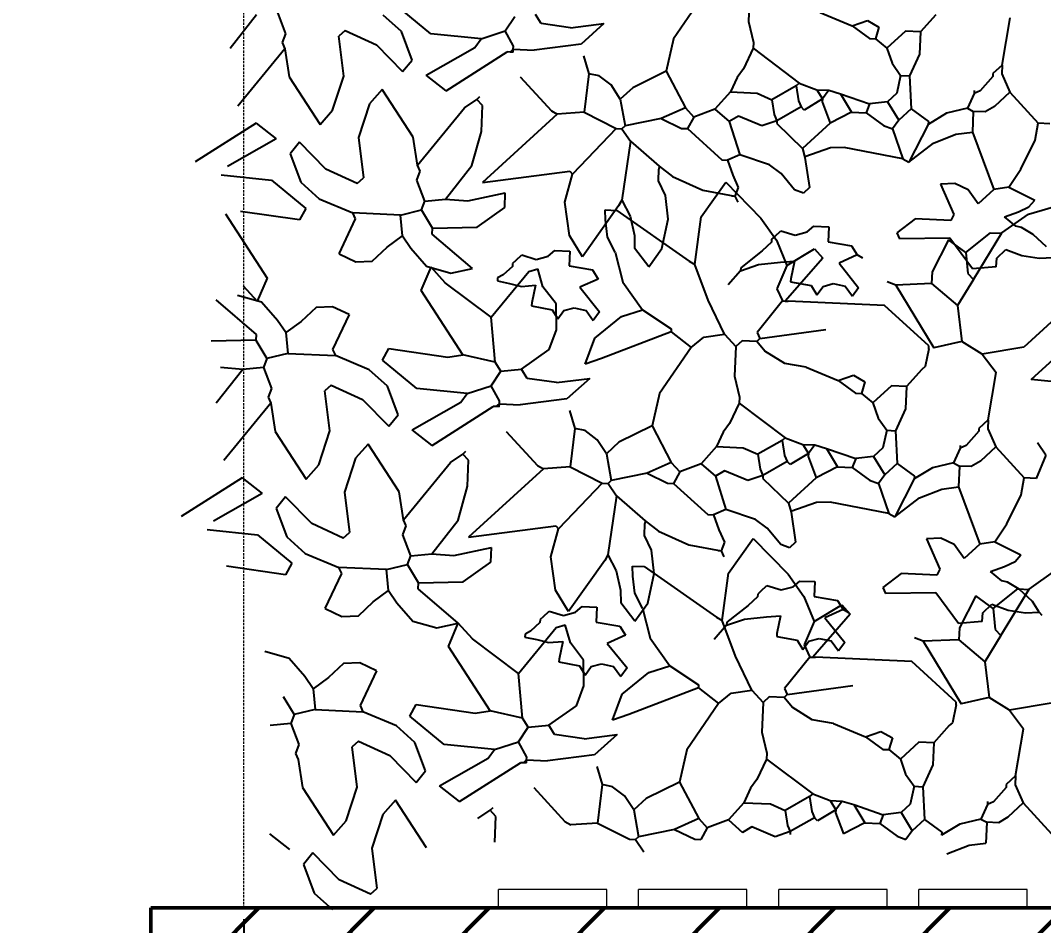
# Model space of a CAD drawing. Header units: inches. Extents: x 2960 to 8891, y 1487 to 4457.
# Drawn here: x 2986.4 to 3096.3, y 3430.9 to 3528.1 of the extents above; entities that cross this region are included whole.
import ezdxf

# ---------------------------------------------------------------- set-up
doc = ezdxf.new("R2010")
doc.units = ezdxf.units.IN
doc.header["$MEASUREMENT"] = 0
doc.linetypes.add('HIDDEN', pattern=[0.375, 0.25, -0.125])
for name, color, linetype, lineweight in [('A-FLOR-FTPT', 6, 'HIDDEN', 13), ('A-FURN', 8, 'Continuous', 20), ('A-WALL-FULL', 7, 'Continuous', 50), ('G-ANNO-DIM', 90, 'Continuous', 18), ('G-HEDGE', 96, 'Continuous', 25)]:
    doc.layers.add(name, color=color, linetype=linetype, lineweight=lineweight)
doc.styles.add('ARIAL', font='arial.ttf')
doc.dimstyles.new('TICK_36', dxfattribs={"dimtxt": 15, "dimasz": 3.6, "dimexe": 1.8, "dimexo": 1.2, "dimgap": 1.8, "dimtad": 0, "dimdec": 0, "dimzin": 0, "dimdsep": 46, "dimtxsty": 'ARIAL', "dimblk": 'OBLIQUE', "dimcen": 1.8, "dimdle": 1.8, "dimclrd": 256, "dimclrt": 256, "dimadec": 0, "dimazin": 0, "dimtfac": 1, "dimtdec": 0, "dimtmove": 1, "dimatfit": 3, "dimldrblk": 'OPEN90', "dimfxl": 1, "dimtfill": 1, "dimtolj": 1, "dimtzin": 0, "dimarcsym": 0})

# ---------------------------------------------------------------- blocks, each defined once
blk = doc.blocks.new('_Oblique')
at = {"color": 0, "linetype": 'ByBlock', "lineweight": -2}
blk.add_line((-0.5, -0.5), (0.5, 0.5), dxfattribs=at)
blk = doc.blocks.new('*D51')
at = {"layer": 'Defpoints', "color": 0, "transparency": 16777216}
for p in [(3010.41, 3432.76), (3305.41, 3320), (3305.41, 3227.58)]:
    blk.add_point(p, dxfattribs=at)
at = {"layer": 'G-ANNO-DIM', "color": 0, "lineweight": -2, "transparency": 16777216}
for p, q in [((3010.41, 3431.56), (3010.41, 3225.78)), ((3305.41, 3318.8), (3305.41, 3225.78))]:
    blk.add_line(p, q, dxfattribs=at)
at = {"layer": 'G-ANNO-DIM', "lineweight": -2, "transparency": 16777216}
for p, q in [((3008.61, 3227.58), (3139.36, 3227.58)), ((3307.21, 3227.58), (3176.47, 3227.58))]:
    blk.add_line(p, q, dxfattribs=at)
at = {"layer": 'G-ANNO-DIM', "lineweight": -2, "transparency": 16777216, "xscale": 3.6, "yscale": 3.6, "zscale": 3.6, "rotation": 180}
blk.add_blockref('_Oblique', (3010.41, 3227.58), dxfattribs=at)
at = {"layer": 'G-ANNO-DIM', "lineweight": -2, "transparency": 16777216, "xscale": 3.6, "yscale": 3.6, "zscale": 3.6}
blk.add_blockref('_Oblique', (3305.41, 3227.58), dxfattribs=at)
at = {"layer": 'G-ANNO-DIM', "transparency": 16777216, "insert": (3157.91, 3227.58), "char_height": 15, "attachment_point": 5, "style": 'ARIAL', "bg_fill": 3, "box_fill_scale": 1.25, "bg_fill_color": 256, "bg_fill_true_color": 13158600, "bg_fill_transparency": 0}
blk.add_mtext('\\A1;295', dxfattribs=at)
blk = doc.blocks.new('_Open90')
at = {"color": 0, "linetype": 'ByBlock', "lineweight": -2}
for p, q in [((-0.5, 0.5), (0, 0)), ((0, 0), (-1, 0)), ((0, 0), (-0.5, -0.5))]:
    blk.add_line(p, q, dxfattribs=at)

msp = doc.modelspace()

# ---------------------------------------------------------------- hatches: boundary and pattern name
at = {"layer": 'A-WALL-FULL'}
h = msp.add_hatch(dxfattribs=at)
h.set_pattern_fill('ANSI31', color=0, scale=70)
h.paths.add_polyline_path([(3048.35, 4456.67), (3048.35, 4386.67), (3048.35, 4161.67), (3038.35, 4161.67), (3038.35, 4091.67), (3920.41, 4091.67), (3920.41, 4161.67), (3910.41, 4161.67), (3910.41, 4386.67), (3910.41, 4456.67)])
h.paths.add_polyline_path([(3639.35, 4386.67), (3639.35, 4161.67), (3062.35, 4161.67), (3062.35, 4386.67)], flags=16)
h.paths.add_polyline_path([(3653.35, 4386.67), (3896.41, 4386.67), (3896.41, 4161.67), (3653.35, 4161.67)], flags=16)
h.paths.add_polyline_path([(3306.06, 3727.76), (3305.9, 3657.76), (3305.41, 3432.76), (3010.41, 3432.76), (3000.41, 3432.76), (3000.41, 3362.76), (3920.41, 3362.76), (3920.41, 3432.76), (3910.41, 3432.76), (3910.41, 3657.76), (3910.41, 3727.76)])
h.paths.add_polyline_path([(3896.41, 3657.76), (3896.41, 3432.76), (3319.41, 3432.76), (3319.41, 3657.76)], flags=16)
h.paths.add_polyline_path([(2996.41, 2154.49), (2996.41, 2084.49), (2996.41, 1859.49), (2986.41, 1859.49), (2986.41, 1789.49), (3920.41, 1789.49), (3920.41, 1859.49), (3910.41, 1859.49), (3910.41, 2084.49), (3910.41, 2154.49)])
h.paths.add_polyline_path([(3896.41, 2084.49), (3896.41, 1859.49), (3310.91, 1859.49), (3310.91, 2084.49)], flags=16)
h.paths.add_polyline_path([(3296.41, 2084.49), (3296.41, 1859.49), (3010.41, 1859.49), (3010.41, 2084.49)], flags=16)

# ---------------------------------------------------------------- linework, layer by layer
at = {"layer": 'A-FLOR-FTPT'}
msp.add_line((3010.41, 3432.76), (3010.41, 3657.76), dxfattribs=at)
at = {"layer": 'A-FURN'}
for p, q in [((3049.42, 3434.76), (3037.78, 3434.76)), ((3037.78, 3432.76), (3037.78, 3434.76)), ((3049.42, 3432.76), (3049.42, 3434.76)), ((3064.47, 3434.76), (3052.84, 3434.76)), ((3052.84, 3432.76), (3052.84, 3434.76)), ((3064.47, 3432.76), (3064.47, 3434.76)), ((3079.53, 3434.76), (3067.9, 3434.76)), ((3067.9, 3432.76), (3067.9, 3434.76)), ((3079.53, 3432.76), (3079.53, 3434.76)), ((3094.59, 3434.76), (3082.96, 3434.76)), ((3082.96, 3432.76), (3082.96, 3434.76)), ((3094.59, 3432.76), (3094.59, 3434.76)), ((3049.42, 3432.76), (3037.78, 3432.76)), ((3064.47, 3432.76), (3052.84, 3432.76)), ((3079.53, 3432.76), (3067.9, 3432.76)), ((3094.59, 3432.76), (3082.96, 3432.76))]:
    msp.add_line(p, q, dxfattribs=at)
at = {"layer": 'A-WALL-FULL'}
msp.add_line((3000.41, 3362.76), (3000.41, 3432.76), dxfattribs=at)
at = {"layer": 'G-HEDGE'}
for p, q in [((3059.99, 3531.09), (3056.58, 3526.13)), ((3064.78, 3531.2), (3064.64, 3528.01)), ((3014.03, 3528.95), (3014.89, 3526.68)), ((3030.5, 3526.69), (3026.81, 3529.72)), ((3072.35, 3528.95), (3075.8, 3527.52)), ((3011.79, 3528.73), (3008.96, 3525.1)), ((3027.36, 3526.91), (3025.39, 3528.69)), ((3038.5, 3526.98), (3039.52, 3528.53)), ((3042.36, 3527.77), (3041.77, 3528.75)), ((3045.53, 3527.31), (3042.36, 3527.77)), ((3045.53, 3527.31), (3049.09, 3527.77)), ((3049.09, 3527.77), (3046.65, 3525.57)), ((3064.64, 3528.01), (3065.18, 3525.75)), ((3075.8, 3527.52), (3077.42, 3528.09)), ((3077.42, 3528.09), (3078.66, 3527.4)), ((3084.79, 3528.73), (3083.11, 3526.89)), ((3091.89, 3523.31), (3092.75, 3528.38)), ((3014.89, 3526.68), (3014.53, 3525.74)), ((3021.29, 3527.04), (3020.63, 3526.43)), ((3021.29, 3527.04), (3024.66, 3525.49)), ((3028.5, 3523.85), (3027.36, 3526.91)), ((3035.91, 3526.13), (3030.5, 3526.69)), ((3035.91, 3526.13), (3038.5, 3526.98)), ((3039.38, 3525.34), (3038.5, 3526.98)), ((3075.8, 3527.52), (3077.65, 3526.17)), ((3078.66, 3527.4), (3078.29, 3526.14)), ((3081.52, 3526.96), (3079.52, 3525.13)), ((3083.11, 3526.89), (3081.52, 3526.96)), ((3083.11, 3526.89), (3083.01, 3524.49)), ((3014.53, 3525.74), (3014.82, 3525.08)), ((3021.15, 3522.11), (3020.63, 3526.43)), ((3035.23, 3525.21), (3035.91, 3526.13)), ((3046.65, 3525.57), (3041.6, 3524.93)), ((3056.58, 3526.13), (3055.79, 3522.65)), ((3065.18, 3525.75), (3065.16, 3525.12)), ((3077.65, 3526.17), (3078.29, 3526.14)), ((3078.29, 3526.14), (3079.52, 3525.13)), ((3014.82, 3525.08), (3009.77, 3518.92)), ((3014.82, 3525.08), (3015.28, 3522.06)), ((3024.66, 3525.49), (3027.48, 3522.62)), ((3029.99, 3522.24), (3035.23, 3525.21)), ((3032.15, 3520.55), (3038.72, 3524.73)), ((3039.04, 3524.72), (3038.72, 3524.73)), ((3039.04, 3524.72), (3039.37, 3525.03)), ((3039.35, 3524.71), (3039.04, 3524.72)), ((3039.35, 3524.71), (3039.37, 3525.03)), ((3039.37, 3525.03), (3039.38, 3525.34)), ((3039.37, 3525.03), (3041.6, 3524.93)), ((3065.16, 3525.12), (3064.1, 3522.93)), ((3065.16, 3525.12), (3070.1, 3521.39)), ((3079.52, 3525.13), (3080.09, 3523.51)), ((3083.01, 3524.49), (3081.95, 3522.15)), ((3027.48, 3522.62), (3028.5, 3523.85)), ((3046.93, 3524.31), (3047.48, 3522.38)), ((3080.09, 3523.51), (3080.99, 3522.19)), ((3032.15, 3520.55), (3029.99, 3522.24)), ((3047.48, 3522.38), (3046.98, 3518.25)), ((3048.61, 3522.15), (3047.48, 3522.38)), ((3055.79, 3522.65), (3052.2, 3520.89)), ((3055.79, 3522.65), (3057.86, 3518.73)), ((3064.1, 3522.93), (3063.42, 3522)), ((3090.89, 3522.4), (3090.88, 3522.08)), ((3091.89, 3523.31), (3090.89, 3522.4)), ((3091.89, 3523.31), (3091.85, 3522.36)), ((3091.85, 3522.36), (3092.72, 3520.4)), ((3015.28, 3522.06), (3018.62, 3516.94)), ((3019.96, 3518.48), (3021.15, 3522.11)), ((3040.12, 3522.06), (3043.48, 3518.4)), ((3049.88, 3521.18), (3048.61, 3522.15)), ((3050.87, 3519.67), (3049.88, 3521.18)), ((3063.42, 3522), (3062.72, 3520.43)), ((3070.1, 3521.39), (3069.77, 3521.08)), ((3070.1, 3521.39), (3071.99, 3520.67)), ((3080.99, 3522.19), (3080.59, 3520.29)), ((3080.99, 3522.19), (3081.95, 3522.15)), ((3081.95, 3522.15), (3082.11, 3518.63)), ((3090.88, 3522.08), (3089.54, 3520.54)), ((3025.27, 3520.71), (3023.93, 3519.17)), ((3028.61, 3515.58), (3025.27, 3520.71)), ((3052.2, 3520.89), (3050.87, 3519.67)), ((3062.72, 3520.43), (3061.04, 3518.59)), ((3062.72, 3520.43), (3065.59, 3520.31)), ((3065.59, 3520.31), (3067.15, 3519.6)), ((3069.77, 3521.08), (3067.15, 3519.6)), ((3069.77, 3521.08), (3070.02, 3519.48)), ((3071.99, 3520.67), (3072.58, 3519.68)), ((3071.99, 3520.67), (3073.26, 3520.61)), ((3073.26, 3520.61), (3072.58, 3519.68)), ((3073.26, 3520.61), (3074.52, 3520.24)), ((3074.52, 3520.24), (3077.66, 3519.14)), ((3074.52, 3520.24), (3075.71, 3518.27)), ((3080.59, 3520.29), (3079.59, 3519.38)), ((3088.89, 3520.25), (3088.18, 3518.69)), ((3088.9, 3520.57), (3088.89, 3520.25)), ((3089.54, 3520.54), (3088.89, 3520.25)), ((3092.72, 3520.4), (3091.06, 3518.88)), ((3092.72, 3520.4), (3095.77, 3517.08)), ((3023.93, 3519.17), (3022.75, 3515.53)), ((3034.12, 3518.73), (3035.44, 3519.63)), ((3035.44, 3519.63), (3035.77, 3519.93)), ((3036.05, 3518.96), (3035.44, 3519.63)), ((3035.97, 3516.18), (3036.05, 3518.96)), ((3050.87, 3519.67), (3051.39, 3516.78)), ((3067.15, 3519.6), (3067.4, 3518)), ((3070.02, 3519.48), (3070.31, 3518.83)), ((3072.58, 3519.68), (3070.61, 3518.49)), ((3072.58, 3519.68), (3072.57, 3519.37)), ((3072.57, 3519.37), (3073.43, 3517.09)), ((3077.66, 3519.14), (3077.3, 3518.2)), ((3079.59, 3519.38), (3077.66, 3519.14)), ((3079.59, 3519.38), (3080.78, 3517.41)), ((3018.62, 3516.94), (3019.96, 3518.48)), ((3029.07, 3512.56), (3034.12, 3518.73)), ((3044.1, 3518.05), (3036.07, 3510.7)), ((3043.48, 3518.4), (3044.1, 3518.05)), ((3046.98, 3518.25), (3044.1, 3518.05)), ((3046.98, 3518.25), (3050.42, 3516.5)), ((3057.86, 3518.73), (3055.25, 3517.57)), ((3057.86, 3518.73), (3058.77, 3517.73)), ((3061.04, 3518.59), (3058.77, 3517.73)), ((3061.04, 3518.59), (3062.58, 3517.25)), ((3067.4, 3518), (3067.69, 3517.34)), ((3070.31, 3518.83), (3067.69, 3517.34)), ((3070.61, 3518.49), (3070.31, 3518.83)), ((3075.71, 3518.27), (3073.43, 3517.09)), ((3075.71, 3518.27), (3077.3, 3518.2)), ((3077.3, 3518.2), (3079.16, 3516.84)), ((3082.11, 3518.63), (3080.78, 3517.41)), ((3082.11, 3518.63), (3083.97, 3517.27)), ((3085.92, 3518.15), (3083.95, 3516.95)), ((3088.18, 3518.69), (3085.92, 3518.15)), ((3088.18, 3518.69), (3088.8, 3518.34)), ((3088.8, 3518.34), (3088.7, 3516.11)), ((3090.08, 3518.28), (3088.8, 3518.34)), ((3091.06, 3518.88), (3090.08, 3518.28)), ((3011.74, 3517.09), (3005.17, 3512.91)), ((3011.74, 3517.09), (3013.9, 3515.4)), ((3051.39, 3516.78), (3051.05, 3516.47)), ((3055.25, 3517.57), (3051.39, 3516.78)), ((3055.25, 3517.57), (3057.44, 3516.51)), ((3058.77, 3517.73), (3058.08, 3516.49)), ((3063.56, 3517.84), (3062.58, 3517.25)), ((3062.58, 3517.25), (3063.7, 3513.69)), ((3066.07, 3516.78), (3063.56, 3517.84)), ((3067.69, 3517.34), (3066.07, 3516.78)), ((3067.69, 3517.34), (3067.68, 3517.03)), ((3067.68, 3517.03), (3070.43, 3514.35)), ((3073.43, 3517.09), (3070.43, 3514.35)), ((3079.16, 3516.84), (3080.1, 3516.48)), ((3080.78, 3517.41), (3080.1, 3516.48)), ((3083.95, 3516.95), (3081.86, 3512.9)), ((3083.97, 3517.27), (3083.95, 3516.95)), ((3095.45, 3515.26), (3095.77, 3517.08)), ((3097.04, 3517.02), (3095.77, 3517.08)), ((3034.93, 3512.54), (3035.97, 3516.18)), ((3050.42, 3516.5), (3045.73, 3511.6)), ((3050.42, 3516.5), (3051.05, 3516.47)), ((3051.05, 3516.47), (3051.95, 3515.16)), ((3057.44, 3516.51), (3058.08, 3516.49)), ((3058.08, 3516.49), (3061.76, 3513.13)), ((3080.1, 3516.48), (3081.24, 3513.24)), ((3084.53, 3514.94), (3086.92, 3515.88)), ((3086.92, 3515.88), (3088.7, 3516.11)), ((3088.7, 3516.11), (3090.99, 3509.94)), ((3013.9, 3515.4), (3008.66, 3512.44)), ((3016.41, 3515.03), (3015.39, 3513.8)), ((3019.23, 3512.15), (3016.41, 3515.03)), ((3022.75, 3515.53), (3023.26, 3511.22)), ((3029.07, 3512.56), (3028.61, 3515.58)), ((3051.95, 3515.16), (3051.04, 3508.81)), ((3051.95, 3515.16), (3055.03, 3512.47)), ((3081.86, 3512.9), (3084.53, 3514.94)), ((3093.91, 3512.13), (3095.45, 3515.26)), ((3015.39, 3513.8), (3016.53, 3510.74)), ((3063.7, 3513.69), (3062.4, 3513.11)), ((3066.89, 3512.59), (3063.7, 3513.69)), ((3070.43, 3514.35), (3070.71, 3513.38)), ((3073.46, 3514.42), (3070.69, 3513.45)), ((3074.91, 3514.48), (3073.46, 3514.42)), ((3081.24, 3513.24), (3074.91, 3514.48)), ((3029.36, 3511.91), (3029.07, 3512.56)), ((3032.1, 3508.92), (3034.93, 3512.54)), ((3055.03, 3512.47), (3055.01, 3512.15)), ((3055.03, 3512.47), (3056.47, 3511.33)), ((3061.76, 3513.13), (3062.4, 3513.11)), ((3062.4, 3513.11), (3062.97, 3511.48)), ((3068.16, 3511.68), (3066.89, 3512.59)), ((3070.71, 3513.38), (3071.21, 3510.17)), ((3081.24, 3513.24), (3081.86, 3512.9)), ((3007.99, 3511.51), (3013.39, 3510.96)), ((3022.6, 3510.61), (3019.23, 3512.15)), ((3029, 3510.97), (3029.36, 3511.91)), ((3036.07, 3510.7), (3045.43, 3511.93)), ((3044.9, 3508.58), (3045.73, 3511.6)), ((3045.43, 3511.93), (3045.73, 3511.6)), ((3054.96, 3510.88), (3055.01, 3512.15)), ((3056.47, 3511.33), (3059.74, 3509.87)), ((3062.97, 3511.48), (3063.55, 3510.18)), ((3069.6, 3509.92), (3068.16, 3511.68)), ((3092.6, 3510.19), (3093.91, 3512.13)), ((3013.39, 3510.96), (3017.09, 3507.92)), ((3016.53, 3510.74), (3018.5, 3508.96)), ((3022.6, 3510.61), (3023.26, 3511.22)), ((3029.86, 3508.7), (3029, 3510.97)), ((3055.73, 3509.31), (3054.96, 3510.88)), ((3059.54, 3507), (3062.19, 3510.73)), ((3062.19, 3510.73), (3065.98, 3506.87)), ((3063.55, 3510.18), (3063.19, 3509.24)), ((3071.21, 3510.17), (3070.54, 3509.56)), ((3086.8, 3510.6), (3085.27, 3510.51)), ((3085.27, 3510.51), (3086.72, 3507.26)), ((3088.24, 3509.92), (3086.8, 3510.6)), ((3092.6, 3510.19), (3090.99, 3509.94)), ((3092.6, 3510.19), (3095.41, 3508.79)), ((3034.47, 3508.73), (3038.51, 3509.6)), ((3038.45, 3508), (3038.51, 3509.6)), ((3056, 3506.78), (3055.73, 3509.31)), ((3059.74, 3509.87), (3063.19, 3509.24)), ((3062.87, 3509.26), (3063.19, 3509.24)), ((3063.19, 3509.24), (3063.48, 3508.59)), ((3070.54, 3509.56), (3069.6, 3509.92)), ((3089.33, 3508.42), (3088.24, 3509.92)), ((3090.99, 3509.94), (3089.33, 3508.42)), ((3018.5, 3508.96), (3022.14, 3507.44)), ((3029.5, 3507.76), (3029.86, 3508.7)), ((3029.86, 3508.7), (3032.1, 3508.92)), ((3032.1, 3508.92), (3034.47, 3508.73)), ((3035.48, 3505.9), (3038.45, 3508)), ((3045.4, 3505.01), (3044.9, 3508.58)), ((3050.69, 3508.19), (3046.81, 3502.72)), ((3051.04, 3508.81), (3050.69, 3508.19)), ((3051.04, 3508.81), (3051.92, 3507.07)), ((3093.65, 3507.54), (3094.78, 3508.1)), ((3094.73, 3507.31), (3098.89, 3508.51)), ((3094.78, 3508.1), (3095.41, 3508.79)), ((3008.44, 3507.34), (3012.93, 3500.44)), ((3016.39, 3506.68), (3010.05, 3507.59)), ((3017.09, 3507.92), (3016.39, 3506.68)), ((3022.43, 3506.79), (3022.14, 3507.44)), ((3027.24, 3507.21), (3022.14, 3507.44)), ((3027.24, 3507.21), (3029.5, 3507.76)), ((3027.46, 3504.97), (3027.24, 3507.21)), ((3030.69, 3505.79), (3029.5, 3507.76)), ((3049.24, 3507.75), (3050.51, 3507.69)), ((3049.27, 3506.68), (3049.24, 3507.75)), ((3050.51, 3507.69), (3058.25, 3502.25)), ((3051.92, 3507.07), (3052.38, 3505)), ((3058.88, 3501.9), (3059.54, 3507)), ((3065.98, 3506.87), (3067.64, 3504.5)), ((3086.72, 3507.26), (3086.38, 3506.63)), ((3091.86, 3505.29), (3094.73, 3507.31)), ((3092.14, 3507.02), (3093.65, 3507.54)), ((3093.37, 3506.01), (3092.14, 3507.02)), ((3020.67, 3503.03), (3022.43, 3506.79)), ((3030.66, 3505.15), (3030.69, 3505.79)), ((3030.69, 3505.79), (3035.48, 3505.9)), ((3049.48, 3504.83), (3049.27, 3506.68)), ((3055.32, 3503.61), (3056, 3506.78)), ((3070.94, 3505.39), (3071.66, 3506)), ((3071.66, 3506), (3073.26, 3505.93)), ((3073.26, 3505.93), (3073.19, 3504.34)), ((3082.55, 3506.8), (3080.57, 3505.29)), ((3086.38, 3506.63), (3082.55, 3506.8)), ((3093.98, 3505.86), (3093.37, 3506.01)), ((3095.24, 3505.13), (3093.98, 3505.86)), ((3025.81, 3503.77), (3027.46, 3504.97)), ((3027.46, 3504.97), (3028.36, 3503.66)), ((3034.97, 3501.45), (3030.66, 3505.15)), ((3046.81, 3502.72), (3045.4, 3505.01)), ((3050.32, 3503.23), (3049.48, 3504.83)), ((3052.38, 3505), (3052.41, 3503.65)), ((3067.47, 3504.9), (3067.13, 3504.6)), ((3067.47, 3504.9), (3068.13, 3505.51)), ((3068.13, 3505.51), (3069.67, 3505.04)), ((3069.67, 3505.04), (3070.94, 3505.39)), ((3080.57, 3505.29), (3080.86, 3504.64)), ((3086.29, 3504.72), (3080.86, 3504.64)), ((3088.7, 3501.43), (3086.29, 3504.72)), ((3087.98, 3503.19), (3090.63, 3505.31)), ((3088.81, 3500.28), (3091.86, 3505.29)), ((3090.63, 3505.31), (3091.9, 3505.25)), ((3096.65, 3503.78), (3095.24, 3505.13)), ((3024.22, 3502.26), (3025.81, 3503.77)), ((3028.36, 3503.66), (3030.06, 3501.7)), ((3053.92, 3501.66), (3052.41, 3503.65)), ((3053.92, 3501.66), (3055.32, 3503.61)), ((3067.12, 3504.28), (3066.12, 3503.37)), ((3067.13, 3504.6), (3067.12, 3504.28)), ((3067.64, 3504.5), (3068.77, 3501.79)), ((3068.77, 3501.79), (3071.72, 3503.58)), ((3071.72, 3503.58), (3072.63, 3502.58)), ((3073.19, 3504.34), (3075.72, 3503.91)), ((3075.72, 3503.91), (3076.32, 3502.92)), ((3086.13, 3504.55), (3084.38, 3501.11)), ((3087.98, 3503.19), (3086.13, 3504.55)), ((3020.67, 3503.03), (3022.46, 3502.18)), ((3039.64, 3502.31), (3040.3, 3502.92)), ((3040.3, 3502.92), (3041.84, 3502.44)), ((3041.84, 3502.44), (3043.11, 3502.79)), ((3043.11, 3502.79), (3043.83, 3503.4)), ((3043.83, 3503.4), (3045.43, 3503.33)), ((3045.43, 3503.33), (3045.36, 3501.74)), ((3050.32, 3503.23), (3051.13, 3500.01)), ((3066.12, 3503.37), (3063.81, 3501.55)), ((3072.63, 3502.58), (3068.6, 3497.97)), ((3076.32, 3502.92), (3074.37, 3502.05)), ((3076.94, 3502.58), (3076.32, 3502.92)), ((3087.98, 3503.19), (3088.2, 3500.94)), ((3091.27, 3501.63), (3091.31, 3502.59)), ((3091.31, 3502.59), (3092.31, 3503.5)), ((3092.31, 3503.5), (3094.03, 3502.85)), ((3094.03, 3502.85), (3095.89, 3502.59)), ((3095.89, 3502.59), (3097.38, 3502.64)), ((3022.46, 3502.18), (3024.22, 3502.26)), ((3029.46, 3499.1), (3030.53, 3501.61)), ((3030.06, 3501.7), (3032.66, 3500.97)), ((3032.05, 3499.94), (3030.53, 3501.61)), ((3032.66, 3500.97), (3034.97, 3501.45)), ((3039.29, 3501.68), (3038.29, 3500.77)), ((3039.3, 3502), (3039.29, 3501.68)), ((3039.64, 3502.31), (3039.3, 3502)), ((3041.04, 3501.15), (3042.01, 3501.42)), ((3042.56, 3499.48), (3042.01, 3501.42)), ((3045.36, 3501.74), (3047.89, 3501.31)), ((3058.25, 3502.25), (3058.88, 3501.9)), ((3060.32, 3498.06), (3058.88, 3501.9)), ((3063.8, 3501.23), (3065.71, 3501.9)), ((3063.81, 3501.55), (3063.8, 3501.23)), ((3065.71, 3501.9), (3068.07, 3502.14)), ((3068.77, 3501.79), (3067.7, 3499.28)), ((3068.07, 3502.14), (3069.59, 3502.26)), ((3069.59, 3502.26), (3069.18, 3500.36)), ((3074.37, 3502.05), (3076.48, 3499.4)), ((3091.27, 3501.63), (3088.7, 3501.43)), ((3012.93, 3500.44), (3011.86, 3497.94)), ((3037, 3496.22), (3041.04, 3501.15)), ((3037.69, 3500.45), (3037.68, 3500.13)), ((3038.29, 3500.77), (3037.69, 3500.45)), ((3048.49, 3500.33), (3046.53, 3499.45)), ((3047.89, 3501.31), (3048.49, 3500.33)), ((3063.8, 3501.23), (3062.45, 3499.7)), ((3069.18, 3500.36), (3069.17, 3500.04)), ((3084.38, 3501.11), (3084.32, 3499.84)), ((3088.81, 3500.28), (3087.09, 3497.48)), ((3088.2, 3500.94), (3088.81, 3500.28)), ((3010.34, 3499.6), (3011.86, 3497.94)), ((3037, 3496.22), (3032.05, 3499.94)), ((3037.68, 3500.13), (3038.97, 3499.85)), ((3038.97, 3499.85), (3040.24, 3499.54)), ((3040.24, 3499.54), (3041.76, 3499.66)), ((3041.76, 3499.66), (3041.35, 3497.76)), ((3043.98, 3497.65), (3042.56, 3499.48)), ((3046.53, 3499.45), (3048.65, 3496.81)), ((3051.13, 3500.01), (3053.24, 3497.04)), ((3067.7, 3499.28), (3068.28, 3497.98)), ((3069.17, 3500.04), (3071.39, 3499.63)), ((3071.39, 3499.63), (3071.98, 3498.64)), ((3071.98, 3498.64), (3072.65, 3499.54)), ((3072.65, 3499.54), (3073.75, 3499.84)), ((3073.75, 3499.84), (3075.04, 3499.55)), ((3075.04, 3499.55), (3075.81, 3498.48)), ((3076.48, 3499.4), (3075.81, 3498.48)), ((3080.49, 3499.68), (3079.54, 3500.04)), ((3084.32, 3499.84), (3080.49, 3499.68)), ((3080.49, 3499.68), (3084.57, 3492.95)), ((3084.32, 3499.84), (3087.09, 3497.48)), ((3007.42, 3498.09), (3011.73, 3494.39)), ((3012.33, 3497.84), (3009.72, 3498.57)), ((3033.95, 3492.2), (3029.46, 3499.1)), ((3062.06, 3494.42), (3060.32, 3498.06)), ((3014.03, 3495.89), (3012.33, 3497.84)), ((3018.17, 3497.28), (3016.58, 3495.78)), ((3019.93, 3497.36), (3018.17, 3497.28)), ((3021.72, 3496.51), (3019.93, 3497.36)), ((3041.35, 3497.76), (3041.34, 3497.44)), ((3041.34, 3497.44), (3043.56, 3497.03)), ((3043.56, 3497.03), (3044.15, 3496.05)), ((3044, 3494.89), (3043.98, 3497.65)), ((3044.81, 3496.94), (3045.92, 3497.24)), ((3045.92, 3497.24), (3047.21, 3496.95)), ((3051.01, 3496.32), (3053.24, 3497.04)), ((3053.24, 3497.04), (3056.34, 3494.99)), ((3068.28, 3497.98), (3065.58, 3494.59)), ((3068.28, 3497.98), (3068.6, 3497.97)), ((3068.6, 3497.97), (3068.92, 3497.95)), ((3079.24, 3497.5), (3068.92, 3497.95)), ((3084.03, 3493.15), (3079.24, 3497.5)), ((3087.09, 3497.48), (3087.56, 3493.63)), ((3014.93, 3494.57), (3014.03, 3495.89)), ((3021.72, 3496.51), (3019.96, 3492.75)), ((3037.42, 3491.41), (3037, 3496.22)), ((3044.15, 3496.05), (3044.81, 3496.94)), ((3047.21, 3496.95), (3047.97, 3495.88)), ((3048.65, 3496.81), (3047.97, 3495.88)), ((3048.13, 3493.99), (3051.01, 3496.32)), ((3097.57, 3496.07), (3094.24, 3493.02)), ((3016.58, 3495.78), (3014.93, 3494.57)), ((3043.23, 3492.75), (3044, 3494.89)), ((3056.34, 3494.99), (3056.33, 3494.67)), ((3065.87, 3493.94), (3072.94, 3494.91)), ((3011.7, 3493.75), (3006.91, 3493.64)), ((3011.73, 3494.39), (3011.7, 3493.75)), ((3011.7, 3493.75), (3012.89, 3491.79)), ((3014.93, 3494.57), (3015.15, 3492.33)), ((3047.1, 3491.19), (3048.13, 3493.99)), ((3056.33, 3494.67), (3048.86, 3491.81)), ((3056.33, 3494.67), (3058.49, 3492.98)), ((3058.49, 3492.98), (3059.86, 3494.09)), ((3059.86, 3494.09), (3062.06, 3494.42)), ((3062.06, 3494.42), (3063.28, 3493.09)), ((3063.95, 3493.7), (3063.28, 3493.09)), ((3065.54, 3493.63), (3063.95, 3493.7)), ((3065.87, 3493.94), (3065.54, 3493.63)), ((3065.58, 3494.59), (3065.87, 3493.94)), ((3019.96, 3492.75), (3020.25, 3492.1)), ((3025.3, 3491.62), (3026, 3492.86)), ((3026, 3492.86), (3032.34, 3491.95)), ((3040.26, 3490.65), (3043.23, 3492.75)), ((3058.49, 3492.98), (3055.08, 3488.02)), ((3063.28, 3493.09), (3063.14, 3489.91)), ((3066.39, 3492.58), (3065.54, 3493.63)), ((3068.53, 3491.25), (3066.39, 3492.58)), ((3084.02, 3492.83), (3083.62, 3490.93)), ((3084.02, 3492.83), (3084.03, 3493.15)), ((3087.56, 3493.63), (3084.57, 3492.95)), ((3089.74, 3492.26), (3087.56, 3493.63)), ((3094.24, 3493.02), (3089.74, 3492.26)), ((3095.01, 3489.55), (3099, 3493.19)), ((3012.89, 3491.79), (3012.53, 3490.84)), ((3015.15, 3492.33), (3012.89, 3491.79)), ((3015.15, 3492.33), (3020.25, 3492.1)), ((3023.89, 3490.58), (3020.25, 3492.1)), ((3029, 3488.58), (3025.3, 3491.62)), ((3032.34, 3491.95), (3033.95, 3492.2)), ((3037.42, 3491.41), (3033.95, 3492.2)), ((3048.86, 3491.81), (3047.1, 3491.19)), ((3089.74, 3492.26), (3091.25, 3490.28)), ((3010.29, 3490.62), (3007.46, 3487)), ((3010.29, 3490.62), (3007.92, 3490.82)), ((3012.53, 3490.84), (3010.29, 3490.62)), ((3012.53, 3490.84), (3013.39, 3488.57)), ((3025.86, 3488.81), (3023.89, 3490.58)), ((3036.99, 3488.87), (3038.02, 3490.43)), ((3038.02, 3490.43), (3037.42, 3491.41)), ((3038.02, 3490.43), (3040.26, 3490.65)), ((3040.86, 3489.66), (3040.26, 3490.65)), ((3070.84, 3490.85), (3068.53, 3491.25)), ((3070.84, 3490.85), (3074.29, 3489.42)), ((3083.28, 3490.62), (3081.61, 3488.78)), ((3083.62, 3490.93), (3083.28, 3490.62)), ((3044.03, 3489.21), (3040.86, 3489.66)), ((3044.03, 3489.21), (3047.59, 3489.66)), ((3047.59, 3489.66), (3045.14, 3487.47)), ((3063.14, 3489.91), (3063.68, 3487.65)), ((3074.29, 3489.42), (3075.91, 3489.99)), ((3074.29, 3489.42), (3076.15, 3488.06)), ((3075.91, 3489.99), (3077.16, 3489.29)), ((3077.16, 3489.29), (3076.79, 3488.03)), ((3090.39, 3485.21), (3091.25, 3490.28)), ((3102.38, 3488.82), (3095.01, 3489.55)), ((3013.39, 3488.57), (3013.03, 3487.63)), ((3019.79, 3488.93), (3019.13, 3488.32)), ((3019.64, 3484.01), (3019.13, 3488.32)), ((3019.79, 3488.93), (3023.16, 3487.39)), ((3026.99, 3485.74), (3025.86, 3488.81)), ((3034.4, 3488.03), (3029, 3488.58)), ((3034.4, 3488.03), (3036.99, 3488.87)), ((3037.88, 3487.24), (3036.99, 3488.87)), ((3080.01, 3488.85), (3078.02, 3487.02)), ((3081.61, 3488.78), (3080.01, 3488.85)), ((3081.61, 3488.78), (3081.51, 3486.39)), ((3013.03, 3487.63), (3013.32, 3486.98)), ((3023.16, 3487.39), (3025.98, 3484.51)), ((3028.49, 3484.14), (3033.73, 3487.1)), ((3033.73, 3487.1), (3034.4, 3488.03)), ((3037.87, 3486.92), (3037.88, 3487.24)), ((3045.14, 3487.47), (3040.1, 3486.82)), ((3055.08, 3488.02), (3054.29, 3484.55)), ((3063.68, 3487.65), (3063.65, 3487.01)), ((3076.15, 3488.06), (3076.79, 3488.03)), ((3076.79, 3488.03), (3078.02, 3487.02)), ((3013.32, 3486.98), (3008.26, 3480.82)), ((3013.32, 3486.98), (3013.78, 3483.96)), ((3030.65, 3482.45), (3037.22, 3486.63)), ((3037.53, 3486.62), (3037.22, 3486.63)), ((3037.53, 3486.62), (3037.87, 3486.92)), ((3037.85, 3486.6), (3037.53, 3486.62)), ((3037.85, 3486.6), (3037.87, 3486.92)), ((3037.87, 3486.92), (3040.1, 3486.82)), ((3045.42, 3486.21), (3045.98, 3484.27)), ((3063.65, 3487.01), (3062.6, 3484.82)), ((3063.65, 3487.01), (3068.6, 3483.28)), ((3078.02, 3487.02), (3078.59, 3485.4)), ((3081.51, 3486.39), (3080.44, 3484.04)), ((3025.98, 3484.51), (3026.99, 3485.74)), ((3078.59, 3485.4), (3079.49, 3484.09)), ((3090.39, 3485.21), (3089.39, 3484.29)), ((3090.39, 3485.21), (3090.35, 3484.25)), ((3013.78, 3483.96), (3017.12, 3478.83)), ((3018.46, 3480.37), (3019.64, 3484.01)), ((3030.65, 3482.45), (3028.49, 3484.14)), ((3038.62, 3483.95), (3041.97, 3480.29)), ((3045.98, 3484.27), (3045.48, 3480.14)), ((3047.11, 3484.05), (3045.98, 3484.27)), ((3048.38, 3483.07), (3047.11, 3484.05)), ((3054.29, 3484.55), (3050.7, 3482.79)), ((3054.29, 3484.55), (3056.35, 3480.63)), ((3061.92, 3483.89), (3061.22, 3482.33)), ((3062.6, 3484.82), (3061.92, 3483.89)), ((3079.49, 3484.09), (3079.09, 3482.19)), ((3079.49, 3484.09), (3080.44, 3484.04)), ((3080.44, 3484.04), (3080.61, 3480.53)), ((3089.38, 3483.97), (3088.03, 3482.44)), ((3089.39, 3484.29), (3089.38, 3483.97)), ((3090.35, 3484.25), (3091.22, 3482.3)), ((3049.37, 3481.57), (3048.38, 3483.07)), ((3050.7, 3482.79), (3049.37, 3481.57)), ((3068.27, 3482.98), (3065.65, 3481.5)), ((3068.6, 3483.28), (3068.27, 3482.98)), ((3068.27, 3482.98), (3068.52, 3481.37)), ((3068.6, 3483.28), (3070.48, 3482.56)), ((3096.61, 3481.42), (3095.71, 3482.74)), ((3023.77, 3482.6), (3022.43, 3481.07)), ((3027.11, 3477.48), (3023.77, 3482.6)), ((3033.94, 3481.52), (3034.27, 3481.83)), ((3049.37, 3481.57), (3049.88, 3478.67)), ((3061.22, 3482.33), (3059.54, 3480.49)), ((3061.22, 3482.33), (3064.08, 3482.2)), ((3064.08, 3482.2), (3065.65, 3481.5)), ((3071.08, 3481.58), (3069.11, 3480.39)), ((3070.48, 3482.56), (3071.08, 3481.58)), ((3070.48, 3482.56), (3071.76, 3482.51)), ((3071.08, 3481.58), (3071.06, 3481.26)), ((3071.76, 3482.51), (3071.08, 3481.58)), ((3071.76, 3482.51), (3073.02, 3482.13)), ((3073.02, 3482.13), (3076.16, 3481.04)), ((3073.02, 3482.13), (3074.21, 3480.17)), ((3079.09, 3482.19), (3078.09, 3481.27)), ((3087.38, 3482.15), (3086.68, 3480.58)), ((3087.4, 3482.46), (3087.38, 3482.15)), ((3088.03, 3482.44), (3087.38, 3482.15)), ((3091.22, 3482.3), (3089.56, 3480.77)), ((3091.22, 3482.3), (3094.27, 3478.97)), ((3022.43, 3481.07), (3021.24, 3477.43)), ((3027.57, 3474.46), (3032.62, 3480.62)), ((3032.62, 3480.62), (3033.94, 3481.52)), ((3034.55, 3480.86), (3033.94, 3481.52)), ((3034.46, 3478.08), (3034.55, 3480.86)), ((3056.35, 3480.63), (3053.75, 3479.46)), ((3056.35, 3480.63), (3057.27, 3479.63)), ((3059.54, 3480.49), (3057.27, 3479.63)), ((3059.54, 3480.49), (3061.08, 3479.14)), ((3065.65, 3481.5), (3065.9, 3479.89)), ((3068.81, 3480.72), (3066.19, 3479.24)), ((3068.52, 3481.37), (3068.81, 3480.72)), ((3069.11, 3480.39), (3068.81, 3480.72)), ((3071.06, 3481.26), (3071.92, 3478.99)), ((3076.16, 3481.04), (3075.8, 3480.1)), ((3078.09, 3481.27), (3076.16, 3481.04)), ((3078.09, 3481.27), (3079.28, 3479.31)), ((3080.61, 3480.53), (3079.28, 3479.31)), ((3080.61, 3480.53), (3082.47, 3479.17)), ((3086.68, 3480.58), (3084.42, 3480.04)), ((3086.68, 3480.58), (3087.3, 3480.23)), ((3089.56, 3480.77), (3088.57, 3480.18)), ((3096.61, 3481.42), (3095.54, 3478.92)), ((3017.12, 3478.83), (3018.46, 3480.37)), ((3042.6, 3479.95), (3034.57, 3472.59)), ((3041.97, 3480.29), (3042.6, 3479.95)), ((3045.48, 3480.14), (3042.6, 3479.95)), ((3045.48, 3480.14), (3048.91, 3478.4)), ((3053.75, 3479.46), (3049.88, 3478.67)), ((3053.75, 3479.46), (3055.94, 3478.41)), ((3057.27, 3479.63), (3056.57, 3478.38)), ((3062.06, 3479.74), (3061.08, 3479.14)), ((3064.57, 3478.67), (3062.06, 3479.74)), ((3065.9, 3479.89), (3066.19, 3479.24)), ((3074.21, 3480.17), (3071.92, 3478.99)), ((3074.21, 3480.17), (3075.8, 3480.1)), ((3075.8, 3480.1), (3077.66, 3478.74)), ((3084.42, 3480.04), (3082.45, 3478.85)), ((3087.3, 3480.23), (3087.2, 3478)), ((3088.57, 3480.18), (3087.3, 3480.23)), ((3010.24, 3478.99), (3003.67, 3474.81)), ((3010.24, 3478.99), (3012.4, 3477.3)), ((3048.91, 3478.4), (3044.23, 3473.49)), ((3048.91, 3478.4), (3049.55, 3478.37)), ((3049.88, 3478.67), (3049.55, 3478.37)), ((3049.55, 3478.37), (3050.45, 3477.05)), ((3055.94, 3478.41), (3056.57, 3478.38)), ((3056.57, 3478.38), (3060.26, 3475.03)), ((3061.08, 3479.14), (3062.2, 3475.58)), ((3066.19, 3479.24), (3064.57, 3478.67)), ((3066.19, 3479.24), (3066.17, 3478.92)), ((3066.17, 3478.92), (3068.93, 3476.25)), ((3071.92, 3478.99), (3068.93, 3476.25)), ((3077.66, 3478.74), (3078.6, 3478.38)), ((3079.28, 3479.31), (3078.6, 3478.38)), ((3078.6, 3478.38), (3079.74, 3475.14)), ((3082.45, 3478.85), (3080.36, 3474.79)), ((3082.47, 3479.17), (3082.45, 3478.85)), ((3093.95, 3477.15), (3094.27, 3478.97)), ((3095.54, 3478.92), (3094.27, 3478.97)), ((3012.4, 3477.3), (3007.16, 3474.33)), ((3021.24, 3477.43), (3021.76, 3473.11)), ((3027.57, 3474.46), (3027.11, 3477.48)), ((3033.43, 3474.44), (3034.46, 3478.08)), ((3083.03, 3476.83), (3085.41, 3477.77)), ((3085.41, 3477.77), (3087.2, 3478)), ((3087.2, 3478), (3089.49, 3471.84)), ((3014.9, 3476.92), (3013.89, 3475.69)), ((3017.72, 3474.05), (3014.9, 3476.92)), ((3050.45, 3477.05), (3049.54, 3470.71)), ((3050.45, 3477.05), (3053.53, 3474.36)), ((3068.93, 3476.25), (3069.21, 3475.28)), ((3071.96, 3476.31), (3069.19, 3475.35)), ((3073.41, 3476.37), (3071.96, 3476.31)), ((3079.74, 3475.14), (3073.41, 3476.37)), ((3080.36, 3474.79), (3083.03, 3476.83)), ((3092.4, 3474.03), (3093.95, 3477.15)), ((3013.89, 3475.69), (3015.02, 3472.63)), ((3060.26, 3475.03), (3060.9, 3475)), ((3062.2, 3475.58), (3060.9, 3475)), ((3060.9, 3475), (3061.46, 3473.38)), ((3065.39, 3474.48), (3062.2, 3475.58)), ((3069.21, 3475.28), (3069.71, 3472.06)), ((3079.74, 3475.14), (3080.36, 3474.79)), ((3021.1, 3472.5), (3017.72, 3474.05)), ((3027.86, 3473.81), (3027.57, 3474.46)), ((3030.6, 3470.81), (3033.43, 3474.44)), ((3053.46, 3472.77), (3053.51, 3474.05)), ((3053.53, 3474.36), (3053.51, 3474.05)), ((3053.53, 3474.36), (3054.97, 3473.23)), ((3066.66, 3473.57), (3065.39, 3474.48)), ((3091.1, 3472.09), (3092.4, 3474.03)), ((3006.48, 3473.41), (3011.89, 3472.85)), ((3011.89, 3472.85), (3015.58, 3469.82)), ((3021.1, 3472.5), (3021.76, 3473.11)), ((3027.5, 3472.86), (3027.86, 3473.81)), ((3028.35, 3470.59), (3027.5, 3472.86)), ((3034.57, 3472.59), (3043.93, 3473.83)), ((3043.4, 3470.47), (3044.23, 3473.49)), ((3043.93, 3473.83), (3044.23, 3473.49)), ((3054.97, 3473.23), (3058.23, 3471.77)), ((3061.46, 3473.38), (3062.05, 3472.08)), ((3068.1, 3471.81), (3066.66, 3473.57)), ((3015.02, 3472.63), (3017, 3470.86)), ((3054.23, 3471.2), (3053.46, 3472.77)), ((3058.23, 3471.77), (3061.69, 3471.14)), ((3062.05, 3472.08), (3061.69, 3471.14)), ((3062.48, 3468.74), (3065.13, 3472.47)), ((3065.13, 3472.47), (3068.92, 3468.62)), ((3069.04, 3471.45), (3068.1, 3471.81)), ((3069.71, 3472.06), (3069.04, 3471.45)), ((3085.3, 3472.49), (3083.77, 3472.41)), ((3083.77, 3472.41), (3085.22, 3469.15)), ((3086.74, 3471.82), (3085.3, 3472.49)), ((3087.82, 3470.32), (3086.74, 3471.82)), ((3089.49, 3471.84), (3087.82, 3470.32)), ((3091.1, 3472.09), (3089.49, 3471.84)), ((3091.1, 3472.09), (3093.91, 3470.69)), ((3017, 3470.86), (3020.64, 3469.33)), ((3027.99, 3469.65), (3028.35, 3470.59)), ((3028.35, 3470.59), (3030.6, 3470.81)), ((3030.6, 3470.81), (3032.97, 3470.62)), ((3032.97, 3470.62), (3037.01, 3471.49)), ((3036.94, 3469.9), (3037.01, 3471.49)), ((3049.54, 3470.71), (3049.19, 3470.08)), ((3049.54, 3470.71), (3050.42, 3468.97)), ((3054.5, 3468.68), (3054.23, 3471.2)), ((3061.37, 3471.15), (3061.69, 3471.14)), ((3061.69, 3471.14), (3061.98, 3470.48)), ((3093.28, 3470), (3093.91, 3470.69)), ((3014.89, 3468.57), (3008.55, 3469.49)), ((3015.58, 3469.82), (3014.89, 3468.57)), ((3025.74, 3469.11), (3027.99, 3469.65)), ((3029.19, 3467.68), (3027.99, 3469.65)), ((3033.98, 3467.79), (3036.94, 3469.9)), ((3043.9, 3466.91), (3043.4, 3470.47)), ((3049.19, 3470.08), (3045.31, 3464.62)), ((3052.17, 3469.49), (3053.45, 3469.43)), ((3052.2, 3468.42), (3052.17, 3469.49)), ((3092.14, 3469.43), (3093.28, 3470)), ((3019.17, 3464.93), (3020.93, 3468.68)), ((3020.93, 3468.68), (3020.64, 3469.33)), ((3025.74, 3469.11), (3020.64, 3469.33)), ((3025.96, 3466.87), (3025.74, 3469.11)), ((3050.42, 3468.97), (3050.88, 3466.89)), ((3052.42, 3466.57), (3052.2, 3468.42)), ((3053.45, 3469.43), (3061.19, 3463.99)), ((3053.82, 3465.51), (3054.5, 3468.68)), ((3061.82, 3463.64), (3062.48, 3468.74)), ((3068.92, 3468.62), (3070.58, 3466.24)), ((3081.05, 3468.7), (3079.07, 3467.19)), ((3084.87, 3468.53), (3081.05, 3468.7)), ((3085.22, 3469.15), (3084.87, 3468.53)), ((3090.64, 3468.92), (3092.14, 3469.43)), ((3091.87, 3467.9), (3090.64, 3468.92)), ((3094.8, 3467.03), (3097.67, 3469.05)), ((3029.16, 3467.05), (3029.19, 3467.68)), ((3029.19, 3467.68), (3033.98, 3467.79)), ((3065.97, 3466.8), (3066.63, 3467.41)), ((3066.63, 3467.41), (3068.17, 3466.94)), ((3068.17, 3466.94), (3069.43, 3467.28)), ((3069.43, 3467.28), (3070.16, 3467.89)), ((3070.16, 3467.89), (3071.76, 3467.82)), ((3071.76, 3467.82), (3071.69, 3466.23)), ((3092.48, 3467.76), (3091.87, 3467.9)), ((3093.74, 3467.03), (3092.48, 3467.76)), ((3024.31, 3465.66), (3025.96, 3466.87)), ((3025.96, 3466.87), (3026.86, 3465.55)), ((3033.46, 3463.35), (3029.16, 3467.05)), ((3045.31, 3464.62), (3043.9, 3466.91)), ((3050.88, 3466.89), (3050.91, 3465.54)), ((3053.25, 3464.98), (3052.42, 3466.57)), ((3065.63, 3466.49), (3065.62, 3466.18)), ((3065.97, 3466.8), (3065.63, 3466.49)), ((3070.58, 3466.24), (3071.71, 3463.53)), ((3071.69, 3466.23), (3074.22, 3465.8)), ((3079.07, 3467.19), (3079.36, 3466.53)), ((3084.79, 3466.62), (3079.36, 3466.53)), ((3087.2, 3463.32), (3084.79, 3466.62)), ((3089.06, 3466.29), (3087.32, 3462.85)), ((3090.92, 3464.93), (3089.06, 3466.29)), ((3090.92, 3464.93), (3093.57, 3467.05)), ((3091.75, 3462.02), (3094.8, 3467.03)), ((3093.57, 3467.05), (3094.84, 3466.99)), ((3095.15, 3465.68), (3093.74, 3467.03)), ((3022.72, 3464.16), (3024.31, 3465.66)), ((3026.86, 3465.55), (3028.56, 3463.59)), ((3046.04, 3464.53), (3046.77, 3465.14)), ((3046.77, 3465.14), (3048.36, 3465.07)), ((3052.42, 3463.56), (3050.91, 3465.54)), ((3052.42, 3463.56), (3053.82, 3465.51)), ((3064.62, 3465.26), (3062.31, 3463.45)), ((3065.62, 3466.18), (3064.62, 3465.26)), ((3071.71, 3463.53), (3074.66, 3465.32)), ((3074.22, 3465.8), (3074.82, 3464.82)), ((3074.66, 3465.32), (3075.57, 3464.32)), ((3089.81, 3464.48), (3090.8, 3465.4)), ((3090.8, 3465.4), (3092.53, 3464.75)), ((3095.87, 3464.54), (3095.15, 3465.68)), ((3019.17, 3464.93), (3020.95, 3464.08)), ((3020.95, 3464.08), (3022.72, 3464.16)), ((3042.57, 3464.05), (3042.24, 3463.74)), ((3042.57, 3464.05), (3043.24, 3464.66)), ((3043.24, 3464.66), (3044.77, 3464.19)), ((3044.77, 3464.19), (3046.04, 3464.53)), ((3048.36, 3465.07), (3048.29, 3463.48)), ((3053.25, 3464.98), (3054.07, 3461.75)), ((3061.19, 3463.99), (3061.82, 3463.64)), ((3064.21, 3463.8), (3066.57, 3464.04)), ((3066.57, 3464.04), (3068.08, 3464.15)), ((3068.08, 3464.15), (3067.68, 3462.26)), ((3075.57, 3464.32), (3071.54, 3459.71)), ((3074.82, 3464.82), (3072.86, 3463.95)), ((3075.44, 3464.47), (3074.82, 3464.82)), ((3089.76, 3463.53), (3089.81, 3464.48)), ((3090.92, 3464.93), (3091.14, 3462.68)), ((3092.53, 3464.75), (3094.39, 3464.48)), ((3094.39, 3464.48), (3095.87, 3464.54)), ((3095.87, 3464.54), (3096.18, 3464.21)), ((3028.56, 3463.59), (3031.16, 3462.87)), ((3031.16, 3462.87), (3033.46, 3463.35)), ((3032.4, 3460.84), (3033.46, 3463.35)), ((3034.99, 3461.68), (3033.46, 3463.35)), ((3039.93, 3457.96), (3043.98, 3462.89)), ((3042.23, 3463.43), (3041.23, 3462.51)), ((3042.24, 3463.74), (3042.23, 3463.43)), ((3043.98, 3462.89), (3044.95, 3463.17)), ((3045.5, 3461.23), (3044.95, 3463.17)), ((3048.29, 3463.48), (3050.83, 3463.05)), ((3050.83, 3463.05), (3051.43, 3462.07)), ((3062.29, 3463.13), (3060.95, 3461.59)), ((3063.26, 3459.8), (3061.82, 3463.64)), ((3062.29, 3463.13), (3064.21, 3463.8)), ((3062.31, 3463.45), (3062.29, 3463.13)), ((3071.71, 3463.53), (3070.64, 3461.02)), ((3072.86, 3463.95), (3074.98, 3461.3)), ((3089.76, 3463.53), (3087.2, 3463.32)), ((3040.63, 3462.19), (3040.61, 3461.87)), ((3040.61, 3461.87), (3041.91, 3461.59)), ((3041.23, 3462.51), (3040.63, 3462.19)), ((3051.43, 3462.07), (3049.47, 3461.19)), ((3067.68, 3462.26), (3067.67, 3461.94)), ((3067.67, 3461.94), (3069.89, 3461.52)), ((3083.42, 3461.42), (3082.48, 3461.79)), ((3087.32, 3462.85), (3087.26, 3461.58)), ((3091.75, 3462.02), (3090.03, 3459.22)), ((3091.14, 3462.68), (3091.75, 3462.02)), ((3036.89, 3453.94), (3032.4, 3460.84)), ((3039.93, 3457.96), (3034.99, 3461.68)), ((3041.91, 3461.59), (3043.17, 3461.28)), ((3043.17, 3461.28), (3044.69, 3461.4)), ((3044.69, 3461.4), (3044.29, 3459.5)), ((3046.91, 3459.39), (3045.5, 3461.23)), ((3049.47, 3461.19), (3051.59, 3458.55)), ((3054.07, 3461.75), (3056.18, 3458.78)), ((3069.89, 3461.52), (3070.48, 3460.54)), ((3070.48, 3460.54), (3071.14, 3461.44)), ((3070.64, 3461.02), (3071.22, 3459.72)), ((3071.14, 3461.44), (3072.25, 3461.73)), ((3072.25, 3461.73), (3073.54, 3461.45)), ((3073.54, 3461.45), (3074.3, 3460.37)), ((3074.98, 3461.3), (3074.3, 3460.37)), ((3087.26, 3461.58), (3083.42, 3461.42)), ((3083.42, 3461.42), (3087.5, 3454.69)), ((3087.26, 3461.58), (3090.03, 3459.22)), ((3015.27, 3459.58), (3012.66, 3460.31)), ((3016.97, 3457.63), (3015.27, 3459.58)), ((3065, 3456.16), (3063.26, 3459.8)), ((3071.22, 3459.72), (3068.52, 3456.33)), ((3071.22, 3459.72), (3071.54, 3459.71)), ((3071.54, 3459.71), (3071.86, 3459.69)), ((3082.18, 3459.24), (3071.86, 3459.69)), ((3021.11, 3459.02), (3019.52, 3457.52)), ((3022.87, 3459.1), (3021.11, 3459.02)), ((3024.66, 3458.25), (3022.87, 3459.1)), ((3044.29, 3459.5), (3044.28, 3459.19)), ((3044.28, 3459.19), (3046.49, 3458.77)), ((3046.49, 3458.77), (3047.09, 3457.79)), ((3046.94, 3456.63), (3046.91, 3459.39)), ((3047.09, 3457.79), (3047.75, 3458.69)), ((3047.75, 3458.69), (3048.85, 3458.98)), ((3048.85, 3458.98), (3050.15, 3458.7)), ((3050.15, 3458.7), (3050.91, 3457.62)), ((3051.59, 3458.55), (3050.91, 3457.62)), ((3053.95, 3458.06), (3056.18, 3458.78)), ((3056.18, 3458.78), (3059.28, 3456.73)), ((3086.97, 3454.89), (3082.18, 3459.24)), ((3090.03, 3459.22), (3090.5, 3455.37)), ((3017.87, 3456.31), (3016.97, 3457.63)), ((3019.52, 3457.52), (3017.87, 3456.31)), ((3024.66, 3458.25), (3022.9, 3454.5)), ((3040.36, 3453.15), (3039.93, 3457.96)), ((3051.06, 3455.73), (3053.95, 3458.06)), ((3017.87, 3456.31), (3018.09, 3454.07)), ((3046.17, 3454.49), (3046.94, 3456.63)), ((3059.26, 3456.41), (3051.8, 3453.55)), ((3059.28, 3456.73), (3059.26, 3456.41)), ((3059.26, 3456.41), (3061.43, 3454.72)), ((3068.52, 3456.33), (3068.81, 3455.68)), ((3068.81, 3455.68), (3075.87, 3456.65)), ((3014.64, 3455.49), (3015.83, 3453.53)), ((3050.04, 3452.93), (3051.06, 3455.73)), ((3061.43, 3454.72), (3062.79, 3455.83)), ((3062.79, 3455.83), (3065, 3456.16)), ((3065, 3456.16), (3066.22, 3454.83)), ((3066.88, 3455.44), (3066.22, 3454.83)), ((3068.48, 3455.37), (3066.88, 3455.44)), ((3068.81, 3455.68), (3068.48, 3455.37)), ((3069.32, 3454.32), (3068.48, 3455.37)), ((3090.5, 3455.37), (3087.5, 3454.69)), ((3092.68, 3454), (3090.5, 3455.37)), ((3022.9, 3454.5), (3023.19, 3453.85)), ((3028.24, 3453.36), (3028.93, 3454.61)), ((3028.93, 3454.61), (3035.28, 3453.69)), ((3043.2, 3452.39), (3046.17, 3454.49)), ((3061.43, 3454.72), (3058.02, 3449.76)), ((3066.22, 3454.83), (3066.08, 3451.65)), ((3071.47, 3452.99), (3069.32, 3454.32)), ((3086.96, 3454.57), (3086.55, 3452.67)), ((3086.96, 3454.57), (3086.97, 3454.89)), ((3097.18, 3454.76), (3092.68, 3454)), ((3015.83, 3453.53), (3015.47, 3452.59)), ((3018.09, 3454.07), (3015.83, 3453.53)), ((3018.09, 3454.07), (3023.19, 3453.85)), ((3026.83, 3452.32), (3023.19, 3453.85)), ((3031.94, 3450.33), (3028.24, 3453.36)), ((3035.28, 3453.69), (3036.89, 3453.94)), ((3040.36, 3453.15), (3036.89, 3453.94)), ((3040.96, 3452.17), (3040.36, 3453.15)), ((3051.8, 3453.55), (3050.04, 3452.93)), ((3073.78, 3452.59), (3071.47, 3452.99)), ((3092.68, 3454), (3094.19, 3452.02)), ((3015.47, 3452.59), (3013.23, 3452.36)), ((3015.47, 3452.59), (3016.33, 3450.31)), ((3028.8, 3450.55), (3026.83, 3452.32)), ((3039.93, 3450.62), (3040.96, 3452.17)), ((3040.96, 3452.17), (3043.2, 3452.39)), ((3043.8, 3451.4), (3043.2, 3452.39)), ((3073.78, 3452.59), (3077.23, 3451.16)), ((3086.22, 3452.36), (3084.55, 3450.52)), ((3086.55, 3452.67), (3086.22, 3452.36)), ((3093.33, 3446.95), (3094.19, 3452.02)), ((3046.97, 3450.95), (3043.8, 3451.4)), ((3046.97, 3450.95), (3050.52, 3451.41)), ((3050.52, 3451.41), (3048.08, 3449.21)), ((3066.08, 3451.65), (3066.62, 3449.39)), ((3077.23, 3451.16), (3078.85, 3451.73)), ((3077.23, 3451.16), (3079.09, 3449.8)), ((3078.85, 3451.73), (3080.1, 3451.04)), ((3080.1, 3451.04), (3079.72, 3449.78)), ((3016.33, 3450.31), (3015.97, 3449.37)), ((3022.73, 3450.67), (3022.06, 3450.06)), ((3022.58, 3445.75), (3022.06, 3450.06)), ((3022.73, 3450.67), (3026.1, 3449.13)), ((3029.93, 3447.49), (3028.8, 3450.55)), ((3037.34, 3449.77), (3031.94, 3450.33)), ((3036.66, 3448.84), (3037.34, 3449.77)), ((3037.34, 3449.77), (3039.93, 3450.62)), ((3040.82, 3448.98), (3039.93, 3450.62)), ((3058.02, 3449.76), (3057.23, 3446.29)), ((3079.09, 3449.8), (3079.72, 3449.78)), ((3079.72, 3449.78), (3080.96, 3448.76)), ((3082.95, 3450.59), (3080.96, 3448.76)), ((3084.55, 3450.52), (3082.95, 3450.59)), ((3084.55, 3450.52), (3084.45, 3448.13)), ((3015.97, 3449.37), (3016.26, 3448.72)), ((3016.26, 3448.72), (3016.72, 3445.7)), ((3026.1, 3449.13), (3028.92, 3446.25)), ((3031.43, 3445.88), (3036.66, 3448.84)), ((3040.47, 3448.36), (3040.8, 3448.66)), ((3040.79, 3448.34), (3040.8, 3448.66)), ((3040.8, 3448.66), (3040.82, 3448.98)), ((3040.8, 3448.66), (3043.03, 3448.57)), ((3048.08, 3449.21), (3043.03, 3448.57)), ((3066.59, 3448.75), (3065.54, 3446.56)), ((3066.62, 3449.39), (3066.59, 3448.75)), ((3066.59, 3448.75), (3071.54, 3445.03)), ((3080.96, 3448.76), (3081.53, 3447.14)), ((3033.59, 3444.19), (3040.15, 3448.37)), ((3040.47, 3448.36), (3040.15, 3448.37)), ((3040.79, 3448.34), (3040.47, 3448.36)), ((3048.36, 3447.95), (3048.92, 3446.01)), ((3084.45, 3448.13), (3083.38, 3445.79)), ((3028.92, 3446.25), (3029.93, 3447.49)), ((3065.54, 3446.56), (3064.86, 3445.64)), ((3081.53, 3447.14), (3082.43, 3445.83)), ((3093.33, 3446.95), (3092.33, 3446.03)), ((3093.33, 3446.95), (3093.29, 3445.99)), ((3016.72, 3445.7), (3020.05, 3440.57)), ((3021.4, 3442.11), (3022.58, 3445.75)), ((3033.59, 3444.19), (3031.43, 3445.88)), ((3041.56, 3445.69), (3044.91, 3442.04)), ((3048.92, 3446.01), (3048.42, 3441.88)), ((3050.04, 3445.79), (3048.92, 3446.01)), ((3051.32, 3444.81), (3050.04, 3445.79)), ((3057.23, 3446.29), (3053.64, 3444.53)), ((3057.23, 3446.29), (3059.29, 3442.37)), ((3064.86, 3445.64), (3064.15, 3444.07)), ((3082.43, 3445.83), (3082.02, 3443.93)), ((3082.43, 3445.83), (3083.38, 3445.79)), ((3083.38, 3445.79), (3083.55, 3442.27)), ((3092.32, 3445.71), (3090.97, 3444.18)), ((3092.33, 3446.03), (3092.32, 3445.71)), ((3093.29, 3445.99), (3094.16, 3444.04)), ((3026.71, 3444.34), (3025.36, 3442.81)), ((3030.05, 3439.22), (3026.71, 3444.34)), ((3052.31, 3443.31), (3051.32, 3444.81)), ((3053.64, 3444.53), (3052.31, 3443.31)), ((3071.2, 3444.72), (3068.59, 3443.24)), ((3071.54, 3445.03), (3071.2, 3444.72)), ((3071.2, 3444.72), (3071.45, 3443.11)), ((3071.54, 3445.03), (3073.42, 3444.3)), ((3073.42, 3444.3), (3074.02, 3443.32)), ((3073.42, 3444.3), (3074.7, 3444.25)), ((3074.7, 3444.25), (3074.02, 3443.32)), ((3074.7, 3444.25), (3075.96, 3443.87)), ((3090.33, 3444.21), (3090.32, 3443.89)), ((3035.56, 3442.36), (3036.88, 3443.26)), ((3036.88, 3443.26), (3037.21, 3443.57)), ((3037.49, 3442.6), (3036.88, 3443.26)), ((3052.31, 3443.31), (3052.82, 3440.41)), ((3064.15, 3444.07), (3062.48, 3442.23)), ((3064.15, 3444.07), (3067.02, 3443.94)), ((3067.02, 3443.94), (3068.59, 3443.24)), ((3068.59, 3443.24), (3068.84, 3441.63)), ((3071.45, 3443.11), (3071.74, 3442.46)), ((3074.02, 3443.32), (3072.05, 3442.13)), ((3074.02, 3443.32), (3074, 3443)), ((3075.96, 3443.87), (3079.1, 3442.78)), ((3075.96, 3443.87), (3077.15, 3441.91)), ((3082.02, 3443.93), (3081.03, 3443.02)), ((3090.32, 3443.89), (3089.61, 3442.32)), ((3090.97, 3444.18), (3090.32, 3443.89)), ((3094.16, 3444.04), (3092.5, 3442.51)), ((3094.16, 3444.04), (3097.21, 3440.71)), ((3020.05, 3440.58), (3021.4, 3442.11)), ((3025.36, 3442.81), (3024.18, 3439.17)), ((3037.4, 3439.82), (3037.49, 3442.6)), ((3044.91, 3442.04), (3045.54, 3441.69)), ((3059.29, 3442.37), (3056.69, 3441.2)), ((3059.29, 3442.37), (3060.21, 3441.37)), ((3062.48, 3442.23), (3060.21, 3441.37)), ((3062.48, 3442.23), (3064.01, 3440.88)), ((3071.74, 3442.46), (3069.13, 3440.98)), ((3072.05, 3442.13), (3071.74, 3442.46)), ((3074, 3443), (3074.86, 3440.73)), ((3079.1, 3442.78), (3078.74, 3441.84)), ((3081.03, 3443.02), (3079.1, 3442.78)), ((3081.03, 3443.02), (3082.22, 3441.05)), ((3083.55, 3442.27), (3082.22, 3441.05)), ((3083.55, 3442.27), (3085.4, 3440.91)), ((3089.61, 3442.32), (3087.36, 3441.78)), ((3089.61, 3442.32), (3090.24, 3441.97)), ((3092.5, 3442.51), (3091.51, 3441.92)), ((3048.42, 3441.88), (3045.54, 3441.69)), ((3048.42, 3441.88), (3051.85, 3440.14)), ((3056.69, 3441.2), (3052.82, 3440.41)), ((3056.69, 3441.2), (3058.88, 3440.15)), ((3060.21, 3441.37), (3059.51, 3440.12)), ((3065, 3441.48), (3064.01, 3440.88)), ((3067.51, 3440.41), (3065, 3441.48)), ((3069.13, 3440.98), (3067.51, 3440.41)), ((3068.84, 3441.63), (3069.13, 3440.98)), ((3069.13, 3440.98), (3069.11, 3440.66)), ((3077.15, 3441.91), (3074.86, 3440.73)), ((3077.15, 3441.91), (3078.74, 3441.84)), ((3078.74, 3441.84), (3080.6, 3440.48)), ((3082.22, 3441.05), (3081.54, 3440.12)), ((3087.36, 3441.78), (3085.39, 3440.59)), ((3085.4, 3440.91), (3085.39, 3440.59)), ((3090.24, 3441.97), (3090.14, 3439.74)), ((3091.51, 3441.92), (3090.24, 3441.97)), ((3013.17, 3440.73), (3015.34, 3439.04)), ((3051.85, 3440.14), (3052.49, 3440.11)), ((3052.82, 3440.41), (3052.49, 3440.11)), ((3052.49, 3440.11), (3053.39, 3438.79)), ((3058.88, 3440.15), (3059.51, 3440.12)), ((3080.6, 3440.48), (3081.54, 3440.12)), ((3024.18, 3439.17), (3024.7, 3434.85)), ((3085.96, 3438.57), (3088.35, 3439.51)), ((3088.35, 3439.51), (3090.14, 3439.74)), ((3017.84, 3438.67), (3016.83, 3437.43)), ((3020.66, 3435.79), (3017.84, 3438.67)), ((3016.83, 3437.43), (3017.96, 3434.37)), ((3024.03, 3434.25), (3020.66, 3435.79)), ((3017.96, 3434.37), (3019.94, 3432.6)), ((3024.03, 3434.25), (3024.7, 3434.85)), ((3064.31, 3432.89), (3064.62, 3432.88))]:
    msp.add_line(p, q, dxfattribs=at)
for centre in [(3079.24, 3497.5), (3082.18, 3459.24)]:
    msp.add_arc(centre, 0.0000399, 47.3475, 87.1505, dxfattribs=at)

# ---------------------------------------------------------------- next in the draw order: dimensions: what is measured, and where the dimension line sits
at = {"layer": 'G-ANNO-DIM'}
dim = msp.add_linear_dim(base=(3305.41, 3227.58), p1=(3010.41, 3432.76), p2=(3305.41, 3320), dimstyle='TICK_36', dxfattribs=at)
dim.commit()
dim.dimension.update_dxf_attribs({"geometry": '*D51', "text_midpoint": (3157.91, 3227.58)})

# ---------------------------------------------------------------- next in the draw order: linework, layer by layer
at = {"layer": 'A-WALL-FULL'}
for p, q in [((3010.41, 3432.76), (3000.41, 3432.76)), ((3305.41, 3432.76), (3010.41, 3432.76))]:
    msp.add_line(p, q, dxfattribs=at)

doc.saveas('drawing.dxf')
